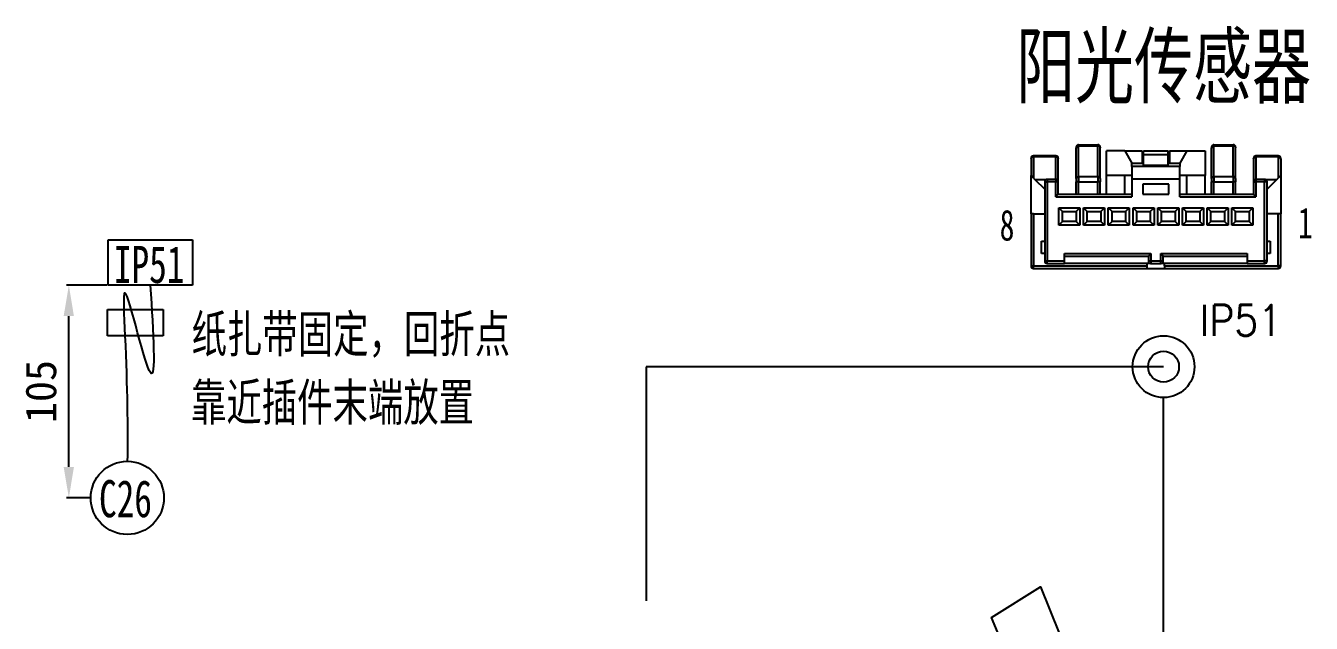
# Model space of a CAD drawing. Header units: inches. Extents: x 47316 to 59086, y 3141 to 11743.
# Drawn here: x 52729.3 to 52833.4, y 8918.8 to 8967.1 of the extents above; entities that cross this region are included whole.
import ezdxf

# ---------------------------------------------------------------- set-up
doc = ezdxf.new("R2010")
doc.units = ezdxf.units.IN
doc.header["$MEASUREMENT"] = 0
doc.layers.add('___SHELL', color=7, linetype='Continuous')
doc.styles.add('MtX_FangSong_GB2312', font='')
doc.styles.get("Standard").update_dxf_attribs({"font": ''})
doc.styles.get('MtX_FangSong_GB2312').set_extended_font_data('FangSong_GB2312')
doc.styles.get('Standard').set_extended_font_data('SimSun')
doc.linetypes.add('_VH_OTCON', pattern='A,0.0001,[7,VeSys.shx,S=0.1,R=0,X=0,Y=0],-0.4,[7,VeSys.shx,S=0.1,R=0,X=0,Y=0],-0.4,["X",Standard,S=1,R=0,X=-0.5,Y=-0.5],-0.0001,[7,VeSys.shx,S=0.1,R=0,X=0,Y=0],-0.4', length=1.2002)

msp = doc.modelspace()

# ---------------------------------------------------------------- linework, layer by layer
at = {"color": 7, "lineweight": -3, "ltscale": 0.001356}
for p, q in [((52814.36, 8957.25), (52814.36, 8957.2)), ((52816.31, 8957.25), (52816.31, 8957.2)), ((52825.31, 8957.25), (52825.31, 8957.2)), ((52827.26, 8957.25), (52827.26, 8957.2)), ((52810.71, 8956.3), (52810.71, 8956.35)), ((52812.91, 8956.35), (52812.91, 8956.3)), ((52828.71, 8956.3), (52828.71, 8956.35)), ((52830.91, 8956.3), (52830.91, 8956.35))]:
    msp.add_line(p, q, dxfattribs=at)
at = {"color": 7, "lineweight": -3, "ltscale": 0.062258}
for p, q in [((52814.36, 8954.71), (52814.36, 8957.2)), ((52814.56, 8954.87), (52814.56, 8957.36)), ((52816.11, 8954.87), (52816.11, 8957.36)), ((52816.31, 8954.71), (52816.31, 8957.2)), ((52825.31, 8954.71), (52825.31, 8957.2)), ((52825.51, 8954.87), (52825.51, 8957.36)), ((52827.06, 8954.87), (52827.06, 8957.36)), ((52827.26, 8954.71), (52827.26, 8957.2))]:
    msp.add_line(p, q, dxfattribs=at)
at = {"color": 7, "lineweight": -3, "ltscale": 0.00226}
for p, q in [((52814.56, 8957.45), (52814.56, 8957.36)), ((52816.11, 8957.45), (52816.11, 8957.36)), ((52825.51, 8957.45), (52825.51, 8957.36)), ((52827.06, 8957.45), (52827.06, 8957.36)), ((52810.91, 8956.46), (52810.91, 8956.55)), ((52812.71, 8956.55), (52812.71, 8956.46)), ((52828.91, 8956.46), (52828.91, 8956.55)), ((52830.71, 8956.46), (52830.71, 8956.55))]:
    msp.add_line(p, q, dxfattribs=at)
at = {"color": 7, "lineweight": -3, "ltscale": 0.03875}
for p, q in [((52814.56, 8957.45), (52816.11, 8957.45)), ((52814.56, 8957.36), (52816.11, 8957.36)), ((52825.51, 8957.45), (52827.06, 8957.45)), ((52825.51, 8957.36), (52827.06, 8957.36)), ((52814.56, 8954.87), (52816.11, 8954.87)), ((52825.51, 8954.87), (52827.06, 8954.87)), ((52814.56, 8954.46), (52816.11, 8954.46)), ((52825.51, 8954.46), (52827.06, 8954.46))]:
    msp.add_line(p, q, dxfattribs=at)
at = {"color": 7, "lineweight": -3, "ltscale": 0.037584}
for p, q in [((52818.31, 8956.95), (52816.81, 8956.95)), ((52823.31, 8956.95), (52824.81, 8956.95))]:
    msp.add_line(p, q, dxfattribs=at)
at = {"color": 7, "lineweight": -3, "ltscale": 0.05}
for p, q in [((52816.81, 8954.95), (52816.81, 8956.95)), ((52819.81, 8956.95), (52821.81, 8956.95)), ((52819.81, 8956.65), (52821.81, 8956.65)), ((52824.81, 8956.95), (52824.81, 8954.95)), ((52819.81, 8955.8), (52821.81, 8955.8))]:
    msp.add_line(p, q, dxfattribs=at)
at = {"color": 7, "lineweight": -3, "ltscale": 0.028491}
for p, q in [((52818.31, 8956.95), (52818.86, 8955.95)), ((52823.31, 8956.95), (52822.76, 8955.95))]:
    msp.add_line(p, q, dxfattribs=at)
at = {"color": 7, "lineweight": -3, "ltscale": 0.034567}
for p, q in [((52818.31, 8956.95), (52819.7, 8956.95)), ((52821.92, 8956.95), (52823.31, 8956.95))]:
    msp.add_line(p, q, dxfattribs=at)
at = {"color": 7, "lineweight": -3, "ltscale": 0.025002}
for p, q in [((52819.7, 8956.95), (52819.71, 8955.95)), ((52821.92, 8956.95), (52821.91, 8955.95))]:
    msp.add_line(p, q, dxfattribs=at)
at = {"color": 7, "lineweight": -3, "ltscale": 0.0075}
for p, q in [((52819.81, 8956.65), (52819.81, 8956.95)), ((52821.81, 8956.65), (52821.81, 8956.95))]:
    msp.add_line(p, q, dxfattribs=at)
at = {"color": 7, "lineweight": -3, "ltscale": 0.021243}
for p, q in [((52819.81, 8955.8), (52819.81, 8956.65)), ((52821.81, 8955.8), (52821.81, 8956.65))]:
    msp.add_line(p, q, dxfattribs=at)
at = {"color": 7, "lineweight": -3, "ltscale": 0.033644}
for p, q in [((52810.71, 8956.3), (52810.71, 8954.95)), ((52830.91, 8956.3), (52830.91, 8954.95))]:
    msp.add_line(p, q, dxfattribs=at)
at = {"color": 7, "lineweight": -3, "ltscale": 0.045001}
for p, q in [((52812.71, 8956.55), (52810.91, 8956.55)), ((52812.71, 8956.46), (52810.91, 8956.46)), ((52830.71, 8956.55), (52828.91, 8956.55)), ((52830.71, 8956.46), (52828.91, 8956.46))]:
    msp.add_line(p, q, dxfattribs=at)
at = {"color": 7, "lineweight": -3, "ltscale": 0.042741}
for p, q in [((52810.91, 8956.46), (52810.91, 8954.75)), ((52830.71, 8956.46), (52830.71, 8954.75))]:
    msp.add_line(p, q, dxfattribs=at)
at = {"color": 7, "lineweight": -3, "ltscale": 0.04524}
for p, q in [((52812.71, 8954.65), (52812.71, 8956.46)), ((52828.91, 8956.46), (52828.91, 8954.65))]:
    msp.add_line(p, q, dxfattribs=at)
at = {"color": 7, "lineweight": -3, "ltscale": 0.046144}
for p, q in [((52812.91, 8954.45), (52812.91, 8956.3)), ((52828.71, 8956.3), (52828.71, 8954.45))]:
    msp.add_line(p, q, dxfattribs=at)
at = {"color": 7, "lineweight": -3, "ltscale": 0.006773}
for p, q in [((52818.86, 8955.68), (52818.86, 8955.95)), ((52822.76, 8955.95), (52822.76, 8955.68))]:
    msp.add_line(p, q, dxfattribs=at)
at = {"color": 7, "lineweight": -3, "ltscale": 0.02375}
for p, q in [((52818.86, 8955.95), (52819.81, 8955.95)), ((52821.81, 8955.95), (52822.76, 8955.95))]:
    msp.add_line(p, q, dxfattribs=at)
at = {"color": 7, "lineweight": -3, "ltscale": 0.097501}
for p, q in [((52822.76, 8955.68), (52818.86, 8955.68)), ((52822.76, 8954.68), (52818.86, 8954.68))]:
    msp.add_line(p, q, dxfattribs=at)
at = {"color": 7, "lineweight": -3, "ltscale": 0.024989}
for p, q in [((52818.86, 8955.68), (52818.86, 8954.68)), ((52822.76, 8954.68), (52822.76, 8955.68))]:
    msp.add_line(p, q, dxfattribs=at)
at = {"color": 7, "lineweight": -3, "ltscale": 0.00707}
for p, q in [((52810.91, 8954.75), (52810.71, 8954.95)), ((52830.91, 8954.95), (52830.71, 8954.75)), ((52812.91, 8953.45), (52812.71, 8953.25)), ((52828.71, 8953.45), (52828.91, 8953.25)), ((52820.21, 8948.45), (52820.41, 8948.65)), ((52821.41, 8948.45), (52821.21, 8948.65))]:
    msp.add_line(p, q, dxfattribs=at)
at = {"color": 7, "lineweight": -3, "ltscale": 0.0775}
for p, q in [((52810.71, 8951.85), (52810.71, 8954.95)), ((52830.91, 8954.95), (52830.91, 8951.85))]:
    msp.add_line(p, q, dxfattribs=at)
at = {"color": 7, "lineweight": -3, "ltscale": 0.003536}
for p, q in [((52810.91, 8954.75), (52811.01, 8954.65)), ((52830.61, 8954.65), (52830.71, 8954.75))]:
    msp.add_line(p, q, dxfattribs=at)
at = {"color": 7, "lineweight": -3, "ltscale": 0.025}
for p, q in [((52811.01, 8954.65), (52812.01, 8954.65)), ((52829.61, 8954.65), (52830.61, 8954.65)), ((52812.91, 8953.45), (52812.91, 8954.45)), ((52828.71, 8954.45), (52828.71, 8953.45)), ((52811.56, 8948.65), (52811.56, 8949.65)), ((52830.06, 8949.65), (52830.06, 8948.65))]:
    msp.add_line(p, q, dxfattribs=at)
at = {"color": 7, "lineweight": -3, "ltscale": 0.028284}
for p, q in [((52811.01, 8954.65), (52811.81, 8953.85)), ((52829.81, 8953.85), (52830.61, 8954.65))]:
    msp.add_line(p, q, dxfattribs=at)
at = {"color": 7, "lineweight": -3, "ltscale": 0.0175}
for p, q in [((52812.71, 8954.65), (52812.01, 8954.65)), ((52829.61, 8954.65), (52828.91, 8954.65)), ((52812.71, 8954.45), (52812.01, 8954.45)), ((52829.61, 8954.45), (52828.91, 8954.45))]:
    msp.add_line(p, q, dxfattribs=at)
at = {"color": 7, "lineweight": -3, "ltscale": 0.005}
for p, q in [((52812.01, 8954.65), (52812.01, 8954.45)), ((52812.71, 8954.65), (52812.71, 8954.45)), ((52828.91, 8954.65), (52828.91, 8954.45)), ((52829.61, 8954.65), (52829.61, 8954.45)), ((52811.81, 8954.45), (52812.01, 8954.45)), ((52814.56, 8954.46), (52814.36, 8954.46)), ((52816.31, 8954.46), (52816.11, 8954.46)), ((52825.51, 8954.46), (52825.31, 8954.46)), ((52827.26, 8954.46), (52827.06, 8954.46)), ((52829.81, 8954.45), (52829.61, 8954.45)), ((52810.91, 8947.45), (52810.91, 8947.65)), ((52811.81, 8948.05), (52812.01, 8948.05)), ((52812.01, 8947.85), (52812.01, 8948.05)), ((52813.41, 8947.85), (52813.41, 8948.05)), ((52820.11, 8947.65), (52820.11, 8947.85)), ((52820.11, 8947.45), (52820.11, 8947.65)), ((52820.41, 8948.05), (52820.41, 8947.85)), ((52821.21, 8947.85), (52821.21, 8948.05)), ((52821.51, 8947.65), (52821.51, 8947.85)), ((52821.51, 8947.65), (52821.51, 8947.45)), ((52828.21, 8948.05), (52828.21, 8947.85)), ((52829.61, 8947.85), (52829.61, 8948.05)), ((52829.81, 8948.05), (52829.61, 8948.05)), ((52830.71, 8947.65), (52830.71, 8947.45))]:
    msp.add_line(p, q, dxfattribs=at)
at = {"color": 7, "lineweight": -3, "ltscale": 0.006144}
for p, q in [((52814.36, 8954.71), (52814.36, 8954.46)), ((52816.31, 8954.71), (52816.31, 8954.46)), ((52825.31, 8954.71), (52825.31, 8954.46)), ((52827.26, 8954.71), (52827.26, 8954.46))]:
    msp.add_line(p, q, dxfattribs=at)
at = {"color": 7, "lineweight": -3, "ltscale": 0.01024}
for p, q in [((52814.56, 8954.87), (52814.56, 8954.46)), ((52816.11, 8954.87), (52816.11, 8954.46)), ((52825.51, 8954.87), (52825.51, 8954.46)), ((52827.06, 8954.87), (52827.06, 8954.46))]:
    msp.add_line(p, q, dxfattribs=at)
at = {"color": 7, "lineweight": -3, "ltscale": 0.05125}
for p, q in [((52818.86, 8954.95), (52816.81, 8954.95)), ((52824.81, 8954.95), (52822.76, 8954.95))]:
    msp.add_line(p, q, dxfattribs=at)
at = {"color": 7, "lineweight": -3, "ltscale": 0.0375}
for p, q in [((52816.81, 8953.45), (52816.81, 8954.95)), ((52818.31, 8953.45), (52818.31, 8954.95)), ((52823.31, 8953.45), (52823.31, 8954.95)), ((52824.81, 8953.45), (52824.81, 8954.95))]:
    msp.add_line(p, q, dxfattribs=at)
at = {"color": 7, "lineweight": -3, "ltscale": 0.035739}
for p, q in [((52818.86, 8954.68), (52818.86, 8953.25)), ((52822.76, 8953.25), (52822.76, 8954.68))]:
    msp.add_line(p, q, dxfattribs=at)
at = {"color": 7, "lineweight": -3, "ltscale": 0.16}
for p, q in [((52811.81, 8954.45), (52811.81, 8948.05)), ((52812.01, 8954.45), (52812.01, 8948.05)), ((52829.61, 8948.05), (52829.61, 8954.45)), ((52829.81, 8948.05), (52829.81, 8954.45))]:
    msp.add_line(p, q, dxfattribs=at)
at = {"color": 7, "lineweight": -3, "ltscale": 0.03}
for p, q in [((52812.71, 8953.25), (52812.71, 8954.45)), ((52828.91, 8954.45), (52828.91, 8953.25))]:
    msp.add_line(p, q, dxfattribs=at)
at = {"color": 7, "lineweight": -3, "ltscale": 0.004999}
for p, q in [((52812.91, 8954.45), (52812.71, 8954.45)), ((52828.71, 8954.45), (52828.91, 8954.45)), ((52810.91, 8951.85), (52810.71, 8951.85)), ((52830.91, 8951.85), (52830.71, 8951.85)), ((52810.71, 8947.65), (52810.91, 8947.65)), ((52820.21, 8948.05), (52820.41, 8948.05)), ((52821.21, 8948.05), (52821.41, 8948.05)), ((52830.91, 8947.65), (52830.71, 8947.65))]:
    msp.add_line(p, q, dxfattribs=at)
at = {"color": 7, "lineweight": -3, "ltscale": 0.025242}
for p, q in [((52814.36, 8953.45), (52814.36, 8954.46)), ((52814.56, 8953.45), (52814.56, 8954.46)), ((52816.11, 8953.45), (52816.11, 8954.46)), ((52816.31, 8953.45), (52816.31, 8954.46)), ((52825.31, 8953.45), (52825.31, 8954.46)), ((52825.51, 8953.45), (52825.51, 8954.46)), ((52827.06, 8953.45), (52827.06, 8954.46)), ((52827.26, 8953.45), (52827.26, 8954.46))]:
    msp.add_line(p, q, dxfattribs=at)
at = {"color": 7, "lineweight": -3, "ltscale": 0.02}
for p, q in [((52819.76, 8954.25), (52819.76, 8953.45)), ((52821.86, 8953.45), (52821.86, 8954.25)), ((52813.26, 8951.25), (52813.26, 8952.05)), ((52814.36, 8952.05), (52814.36, 8951.25)), ((52815.26, 8951.25), (52815.26, 8952.05)), ((52816.36, 8952.05), (52816.36, 8951.25)), ((52817.26, 8951.25), (52817.26, 8952.05)), ((52818.36, 8952.05), (52818.36, 8951.25)), ((52819.26, 8951.25), (52819.26, 8952.05)), ((52820.36, 8952.05), (52820.36, 8951.25)), ((52821.26, 8951.25), (52821.26, 8952.05)), ((52822.36, 8952.05), (52822.36, 8951.25)), ((52823.26, 8951.25), (52823.26, 8952.05)), ((52824.36, 8952.05), (52824.36, 8951.25)), ((52825.26, 8951.25), (52825.26, 8952.05)), ((52826.36, 8952.05), (52826.36, 8951.25)), ((52827.26, 8951.25), (52827.26, 8952.05)), ((52828.36, 8952.05), (52828.36, 8951.25))]:
    msp.add_line(p, q, dxfattribs=at)
at = {"color": 7, "lineweight": -3, "ltscale": 0.052499}
for p, q in [((52821.86, 8954.25), (52819.76, 8954.25)), ((52819.76, 8953.45), (52821.86, 8953.45))]:
    msp.add_line(p, q, dxfattribs=at)
at = {"color": 7, "lineweight": -3, "ltscale": 0.153749}
for p, q in [((52812.71, 8953.25), (52818.86, 8953.25)), ((52822.76, 8953.25), (52828.91, 8953.25))]:
    msp.add_line(p, q, dxfattribs=at)
at = {"color": 7, "lineweight": -3, "ltscale": 0.14875}
for p, q in [((52812.91, 8953.45), (52818.86, 8953.45)), ((52822.76, 8953.45), (52828.71, 8953.45))]:
    msp.add_line(p, q, dxfattribs=at)
at = {"color": 7, "lineweight": -3, "ltscale": 0.105}
for p, q in [((52810.71, 8951.85), (52810.71, 8947.65)), ((52810.91, 8951.85), (52810.91, 8947.65)), ((52830.71, 8947.65), (52830.71, 8951.85)), ((52830.91, 8947.65), (52830.91, 8951.85))]:
    msp.add_line(p, q, dxfattribs=at)
at = {"color": 7, "lineweight": -3, "ltscale": 0.022501}
for p, q in [((52810.91, 8951.85), (52811.81, 8951.85)), ((52830.71, 8951.85), (52829.81, 8951.85))]:
    msp.add_line(p, q, dxfattribs=at)
at = {"color": 7, "lineweight": -3, "ltscale": 0.042499}
for p, q in [((52812.96, 8952.35), (52814.66, 8952.35)), ((52814.96, 8952.35), (52816.66, 8952.35)), ((52816.96, 8952.35), (52818.66, 8952.35)), ((52818.96, 8952.35), (52820.66, 8952.35)), ((52820.96, 8952.35), (52822.66, 8952.35)), ((52822.96, 8952.35), (52824.66, 8952.35)), ((52824.96, 8952.35), (52826.66, 8952.35)), ((52826.96, 8952.35), (52828.66, 8952.35)), ((52814.66, 8950.95), (52812.96, 8950.95)), ((52816.66, 8950.95), (52814.96, 8950.95)), ((52818.66, 8950.95), (52816.96, 8950.95)), ((52820.66, 8950.95), (52818.96, 8950.95)), ((52822.66, 8950.95), (52820.96, 8950.95)), ((52824.66, 8950.95), (52822.96, 8950.95)), ((52826.66, 8950.95), (52824.96, 8950.95)), ((52828.66, 8950.95), (52826.96, 8950.95))]:
    msp.add_line(p, q, dxfattribs=at)
at = {"color": 7, "lineweight": -3, "ltscale": 0.035}
for p, q in [((52812.96, 8950.95), (52812.96, 8952.35)), ((52814.66, 8952.35), (52814.66, 8950.95)), ((52814.96, 8950.95), (52814.96, 8952.35)), ((52816.66, 8952.35), (52816.66, 8950.95)), ((52816.96, 8950.95), (52816.96, 8952.35)), ((52818.66, 8952.35), (52818.66, 8950.95)), ((52818.96, 8950.95), (52818.96, 8952.35)), ((52820.66, 8952.35), (52820.66, 8950.95)), ((52820.96, 8950.95), (52820.96, 8952.35)), ((52822.66, 8952.35), (52822.66, 8950.95)), ((52822.96, 8950.95), (52822.96, 8952.35)), ((52824.66, 8952.35), (52824.66, 8950.95)), ((52824.96, 8950.95), (52824.96, 8952.35)), ((52826.66, 8952.35), (52826.66, 8950.95)), ((52826.96, 8950.95), (52826.96, 8952.35)), ((52828.66, 8952.35), (52828.66, 8950.95))]:
    msp.add_line(p, q, dxfattribs=at)
at = {"color": 7, "lineweight": -3, "ltscale": 0.010606}
for p, q in [((52813.26, 8952.05), (52812.96, 8952.35)), ((52814.36, 8952.05), (52814.66, 8952.35)), ((52815.26, 8952.05), (52814.96, 8952.35)), ((52816.36, 8952.05), (52816.66, 8952.35)), ((52817.26, 8952.05), (52816.96, 8952.35)), ((52818.36, 8952.05), (52818.66, 8952.35)), ((52819.26, 8952.05), (52818.96, 8952.35)), ((52820.36, 8952.05), (52820.66, 8952.35)), ((52821.26, 8952.05), (52820.96, 8952.35)), ((52822.36, 8952.05), (52822.66, 8952.35)), ((52823.26, 8952.05), (52822.96, 8952.35)), ((52824.36, 8952.05), (52824.66, 8952.35)), ((52825.26, 8952.05), (52824.96, 8952.35)), ((52826.36, 8952.05), (52826.66, 8952.35)), ((52827.26, 8952.05), (52826.96, 8952.35)), ((52828.36, 8952.05), (52828.66, 8952.35)), ((52813.26, 8951.25), (52812.96, 8950.95)), ((52814.36, 8951.25), (52814.66, 8950.95)), ((52815.26, 8951.25), (52814.96, 8950.95)), ((52816.36, 8951.25), (52816.66, 8950.95)), ((52817.26, 8951.25), (52816.96, 8950.95)), ((52818.36, 8951.25), (52818.66, 8950.95)), ((52819.26, 8951.25), (52818.96, 8950.95)), ((52820.36, 8951.25), (52820.66, 8950.95)), ((52821.26, 8951.25), (52820.96, 8950.95)), ((52822.36, 8951.25), (52822.66, 8950.95)), ((52823.26, 8951.25), (52822.96, 8950.95)), ((52824.36, 8951.25), (52824.66, 8950.95)), ((52825.26, 8951.25), (52824.96, 8950.95)), ((52826.36, 8951.25), (52826.66, 8950.95)), ((52827.26, 8951.25), (52826.96, 8950.95)), ((52828.36, 8951.25), (52828.66, 8950.95))]:
    msp.add_line(p, q, dxfattribs=at)
at = {"color": 7, "lineweight": -3, "ltscale": 0.027499}
for p, q in [((52813.26, 8952.05), (52814.36, 8952.05)), ((52815.26, 8952.05), (52816.36, 8952.05)), ((52817.26, 8952.05), (52818.36, 8952.05)), ((52819.26, 8952.05), (52820.36, 8952.05)), ((52821.26, 8952.05), (52822.36, 8952.05)), ((52823.26, 8952.05), (52824.36, 8952.05)), ((52825.26, 8952.05), (52826.36, 8952.05)), ((52827.26, 8952.05), (52828.36, 8952.05)), ((52814.36, 8951.25), (52813.26, 8951.25)), ((52816.36, 8951.25), (52815.26, 8951.25)), ((52818.36, 8951.25), (52817.26, 8951.25)), ((52820.36, 8951.25), (52819.26, 8951.25)), ((52822.36, 8951.25), (52821.26, 8951.25)), ((52824.36, 8951.25), (52823.26, 8951.25)), ((52826.36, 8951.25), (52825.26, 8951.25)), ((52828.36, 8951.25), (52827.26, 8951.25))]:
    msp.add_line(p, q, dxfattribs=at)
at = {"color": 0}
for p, q in [((52736.01, 8946.09), (52736.01, 8949.76)), ((52736.01, 8949.76), (52742.85, 8949.76)), ((52742.85, 8949.76), (52742.85, 8946.09)), ((52735.95, 8946.09), (52732.64, 8946.09)), ((52742.85, 8946.09), (52736.01, 8946.09)), ((52735.98, 8944.12), (52740.46, 8944.12)), ((52735.98, 8941.99), (52735.98, 8944.12)), ((52740.46, 8944.12), (52740.46, 8941.99)), ((52740.46, 8941.99), (52735.98, 8941.99)), ((52734.55, 8928.89), (52732.64, 8928.89))]:
    msp.add_line(p, q, dxfattribs=at)
at = {"color": 7, "lineweight": -3, "ltscale": 0.00625}
for p, q in [((52811.56, 8949.65), (52811.81, 8949.65)), ((52829.81, 8949.65), (52830.06, 8949.65)), ((52811.81, 8948.65), (52811.56, 8948.65)), ((52830.06, 8948.65), (52829.81, 8948.65))]:
    msp.add_line(p, q, dxfattribs=at)
at = {"color": 7, "lineweight": -3, "ltscale": 0.015}
for p, q in [((52813.41, 8948.05), (52813.41, 8948.65)), ((52820.41, 8948.65), (52820.41, 8948.05)), ((52821.21, 8948.05), (52821.21, 8948.65)), ((52828.21, 8948.65), (52828.21, 8948.05))]:
    msp.add_line(p, q, dxfattribs=at)
at = {"color": 7, "lineweight": -3, "ltscale": 0.175}
for p, q in [((52813.41, 8948.65), (52820.41, 8948.65)), ((52821.21, 8948.65), (52828.21, 8948.65)), ((52820.41, 8947.85), (52813.41, 8947.85)), ((52828.21, 8947.85), (52821.21, 8947.85))]:
    msp.add_line(p, q, dxfattribs=at)
at = {"color": 7, "lineweight": -3, "ltscale": 0.170001}
for p, q in [((52813.41, 8948.45), (52820.21, 8948.45)), ((52821.41, 8948.45), (52828.21, 8948.45))]:
    msp.add_line(p, q, dxfattribs=at)
at = {"color": 7, "lineweight": -3, "ltscale": 0.01}
for p, q in [((52820.21, 8948.45), (52820.21, 8948.05)), ((52821.41, 8948.05), (52821.41, 8948.45))]:
    msp.add_line(p, q, dxfattribs=at)
at = {"color": 7, "lineweight": -3, "ltscale": 0.23}
for p, q in [((52810.91, 8947.65), (52820.11, 8947.65)), ((52810.91, 8947.45), (52820.11, 8947.45)), ((52821.51, 8947.65), (52830.71, 8947.65)), ((52821.51, 8947.45), (52830.71, 8947.45))]:
    msp.add_line(p, q, dxfattribs=at)
at = {"color": 7, "lineweight": -3, "ltscale": 0.034999}
for p, q in [((52812.01, 8948.05), (52813.41, 8948.05)), ((52812.01, 8947.85), (52813.41, 8947.85)), ((52828.21, 8948.05), (52829.61, 8948.05)), ((52828.21, 8947.85), (52829.61, 8947.85))]:
    msp.add_line(p, q, dxfattribs=at)
at = {"color": 7, "lineweight": -3, "ltscale": 0.035001}
msp.add_line((52820.11, 8947.45), (52821.51, 8947.45), dxfattribs=at)
at = {"color": 7, "lineweight": -3, "ltscale": 0.020001}
for p, q in [((52820.41, 8948.05), (52821.21, 8948.05)), ((52820.41, 8947.85), (52821.21, 8947.85))]:
    msp.add_line(p, q, dxfattribs=at)
at = {"color": 7}
msp.add_line((52732.84, 8931.39), (52732.84, 8943.59), dxfattribs=at)
at = {"color": 0, "lineweight": -2}
for p, q in [((52821.43, 8939.5), (52779.56, 8939.5)), ((52779.56, 8939.5), (52779.56, 8935)), ((52779.56, 8935), (52779.56, 8920.57))]:
    msp.add_line(p, q, dxfattribs=at)
at = {"color": 0, "linetype": '_VH_OTCON', "lineweight": -2, "ltscale": 5}
msp.add_lwpolyline([(52819.93, 8889.44), (52807.51, 8919.23), (52811.47, 8921.71), (52821.43, 8897), (52821.43, 8937)], dxfattribs=at)
at = {"color": 0, "linetype": 'Continuous', "lineweight": -2}
for radius in [2.5, 1.25]:
    msp.add_circle((52821.43, 8939.5), radius, dxfattribs=at)
at = {"color": 0}
msp.add_circle((52737.57, 8928.89), 2.96, dxfattribs=at)
at = {"color": 7, "lineweight": -3}
for centre, start, end in [((52814.56, 8957.25), 90, 180), ((52816.11, 8957.25), 0, 90), ((52825.51, 8957.25), 90, 180), ((52827.06, 8957.25), 0, 90), ((52810.91, 8956.35), 90, 180), ((52812.71, 8956.35), 0, 90), ((52828.91, 8956.35), 90, 180), ((52830.71, 8956.35), 0, 90), ((52812.01, 8954.45), 90, 180), ((52812.71, 8954.45), 0, 90), ((52828.91, 8954.45), 90, 180), ((52829.61, 8954.45), 0, 90), ((52810.91, 8947.65), 180, 270), ((52812.01, 8948.05), 180, 270), ((52820.41, 8948.05), 180, 270), ((52821.21, 8948.05), 270, 0), ((52829.61, 8948.05), 270, 0), ((52830.71, 8947.65), 270, 0)]:
    msp.add_arc(centre, 0.2, start, end, dxfattribs=at)
for centre, major_axis, start_param, end_param in [((52814.56, 8957.2), (0.2, 0), 1.570796, 3.141593), ((52816.11, 8957.2), (0.2, 0), 0, 1.570796), ((52825.51, 8957.2), (0.2, 0), 1.570796, 3.141593), ((52827.06, 8957.2), (0.2, 0), 0, 1.570796), ((52810.91, 8956.3), (-0.2, 0), 4.712389, 6.283185), ((52812.71, 8956.3), (0.2, 0), 0, 1.570796), ((52828.91, 8956.3), (-0.2, 0), 4.712389, 6.283185), ((52830.71, 8956.3), (-0.2, 0), 3.141593, 4.712389), ((52814.56, 8954.71), (0.2, 0), 1.570796, 3.141593), ((52816.11, 8954.71), (0.2, 0), 0, 1.570796), ((52825.51, 8954.71), (0.2, 0), 1.570796, 3.141593), ((52827.06, 8954.71), (0.2, 0), 0, 1.570796)]:
    msp.add_ellipse(centre, major_axis=major_axis, ratio=0.819232, start_param=start_param, end_param=end_param, dxfattribs=at)
at = {"color": 0}
msp.add_open_spline([(52739.43, 8946.09), (52739.67, 8942.22), (52740.02, 8936.51), (52738.43, 8942.08), (52737.1, 8947.22), (52737.56, 8939.01), (52737.61, 8934.57), (52737.57, 8931.84)], degree=3, knots=[0, 0, 0, 0, 7.058457, 10.435666, 13.812876, 17.285123, 26.184528, 26.184528, 26.184528, 26.184528], dxfattribs=at)
at = {"color": 7}
for points in [[(52732.42, 8943.59), (52733.25, 8943.59), (52732.84, 8946.09)], [(52732.42, 8931.39), (52733.25, 8931.39), (52732.84, 8928.89)]]:
    msp.add_solid(points, dxfattribs=at)

# ---------------------------------------------------------------- texts
at = {"color": 0, "lineweight": -2, "style": 'MtX_FangSong_GB2312', "width": 0.7}
for s, height, p in [('阳光传感器', 5, (52809.5, 8961.33)), ('IP51', 3, (52736.48, 8946.27)), ('纸扎带固定，回折点', 3, (52742.77, 8940.66)), ('靠近插件末端放置', 3, (52742.72, 8935.13)), ('C26', 3, (52735.28, 8927.33))]:
    msp.add_text(s, height=height, dxfattribs=at).set_placement(p)
at = {"color": 21, "linetype": 'Continuous', "lineweight": 15, "insert": (52824.36, 8944.5), "char_height": 2.5, "width": 7.3929, "attachment_point": 1}
msp.add_mtext('\\Fromans.shx;\\W0.9000000000;\\T1.0000000000;\\o\\lIP51', dxfattribs=at)
at = {"color": 7, "insert": (52730.59, 8937.49), "char_height": 2.5, "attachment_point": 5, "rotation": 90}
msp.add_mtext('\\A1;105', dxfattribs=at)
at = {"layer": '___SHELL', "color": 0, "linetype": 'ByBlock', "lineweight": -2, "style": 'MtX_FangSong_GB2312', "width": 0.7}
for s, p in [('8', (52808.17, 8949.7)), ('1', (52832.31, 8949.87))]:
    msp.add_text(s, height=2.5, dxfattribs=at).set_placement(p)

doc.saveas('drawing.dxf')
